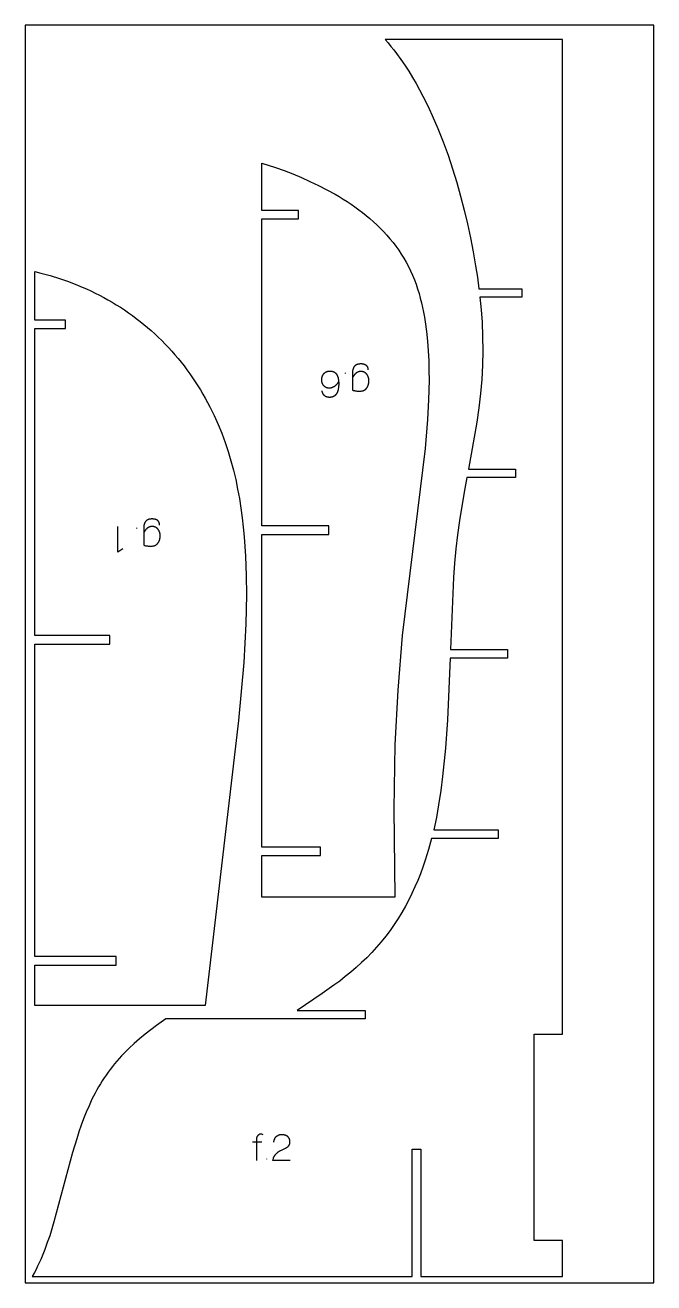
# Model space of a CAD drawing. Header units: millimetres. Extents: x 1718 to 33616, y 5029 to 7469.
# Drawn here: x 27478 to 28698, y 5029 to 7469 of the extents above; entities that cross this region are included whole.
import ezdxf

# ---------------------------------------------------------------- set-up
doc = ezdxf.new("R2010")
doc.units = ezdxf.units.MM
for name, color, linetype, true_color in [('ZZ_CORTE', 1, 'Continuous', 0xff0000), ('ZZ_GRABADO', 98, 'Continuous', 0x005600), ('ZZ_PANEL', 18, 'Continuous', 0x000000)]:
    doc.layers.add(name, color=color, linetype=linetype, true_color=true_color)

msp = doc.modelspace()

# ---------------------------------------------------------------- linework, layer by layer
at = {"layer": 'ZZ_CORTE'}
for points in [[(27491.9, 5041.4), (27721.9, 5041.4), (28229.6, 5041.4), (28229.6, 5288.4), (28246.1, 5288.4), (28246.1, 5041.4), (28291.1, 5041.4), (28521.1, 5041.4), (28521.1, 5111.4), (28466.1, 5111.4), (28466.1, 5511.4), (28521.1, 5511.4), (28521.1, 7441.4), (28177, 7441.4)], [(28177, 7441.4), (28182.7, 7434.7), (28188.3, 7427.9), (28193.7, 7421.1), (28199, 7414.1), (28207.2, 7402.9), (28215, 7391.4), (28222.6, 7379.8), (28229.9, 7368), (28236.9, 7356), (28243.7, 7343.9), (28250.2, 7331.6), (28256.5, 7319.2), (28262.5, 7306.7), (28268.4, 7294.1), (28279.4, 7268.6), (28289.6, 7242.8), (28299.1, 7216.7), (28307.8, 7190.4), (28316, 7164), (28323.5, 7137.3), (28330.5, 7110.6), (28336.8, 7083.7), (28342.6, 7056.7), (28347.9, 7029.6), (28352.5, 7002.4), (28355.9, 6980.2), (28358.8, 6957.9)], [(27827.8, 5567), (27497.1, 5567), (27497.1, 5645.6), (27655.3, 5645.6), (27655.3, 5662.1), (27497.1, 5662.1), (27497.1, 6268.5), (27642.8, 6268.5), (27642.8, 6285), (27497.1, 6285), (27497.1, 6880.7), (27556.6, 6880.7), (27556.6, 6897.2), (27497.1, 6897.2), (27497.1, 6991.1)], [(27497.1, 6991.1), (27508.7, 6988.2), (27526.8, 6983.3), (27544.8, 6977.7), (27562.5, 6971.6), (27580, 6964.8), (27588.7, 6961.2), (27597.3, 6957.4), (27605.8, 6953.5), (27614.2, 6949.4), (27622.6, 6945.2), (27630.9, 6940.8), (27639.1, 6936.3), (27647.2, 6931.6), (27655.3, 6926.8), (27663.2, 6921.8), (27671.1, 6916.7), (27678.8, 6911.4), (27686.5, 6905.9), (27694, 6900.4), (27701.4, 6894.6), (27708.7, 6888.7), (27715.9, 6882.7), (27723, 6876.6), (27730, 6870.3), (27736.8, 6863.9), (27743.5, 6857.3), (27750.1, 6850.6), (27756.5, 6843.8), (27762.8, 6836.9), (27769, 6829.8), (27775.1, 6822.6), (27781, 6815.4), (27786.8, 6808), (27792.4, 6800.5), (27797.9, 6792.9), (27803.3, 6785.2), (27808.5, 6777.4), (27813.5, 6769.5), (27818.5, 6761.5), (27823.3, 6753.4), (27827.9, 6745.3), (27832.4, 6737), (27836.7, 6728.7), (27845, 6711.9), (27852.7, 6694.7), (27859.8, 6677.4), (27866.3, 6659.8), (27872.3, 6642), (27877.7, 6624), (27882.5, 6605.9), (27886.9, 6587.6), (27890.7, 6569.3), (27894.1, 6550.8), (27897, 6532.3), (27899.5, 6513.7), (27901.7, 6495.1), (27903.5, 6476.5), (27906, 6439), (27907.4, 6401.6), (27907.8, 6364.1), (27906.6, 6307.8), (27902.5, 6232.8), (27892.4, 6120.5), (27827.8, 5567)], [(28358.8, 6957.9), (28441.9, 6957.9), (28441.9, 6941.4), (28360.7, 6941.4)], [(28360.7, 6941.4), (28363.1, 6917.1), (28364.9, 6892.7), (28366.1, 6865), (28366.5, 6837.3), (28366, 6809.6), (28364.5, 6781.9), (28362, 6754.3), (28358.8, 6726.7), (28354.9, 6699.3), (28338.5, 6607.9)], [(28335.4, 6591.4), (28330.1, 6562.9), (28321.1, 6508.1), (28317.4, 6480.6), (28314.2, 6453.1), (28311.7, 6425.4), (28309.7, 6397.8), (28303.6, 6257.9)], [(28338.5, 6607.9), (28430.2, 6607.9), (28430.2, 6591.4), (28335.4, 6591.4)], [(28303.6, 6257.9), (28414.1, 6257.9), (28414.1, 6241.4), (28303.1, 6241.4)], [(28303.1, 6241.4), (28297.7, 6121.5), (28293.9, 6066.5), (28288.5, 6011.5), (28285, 5984.1), (28280.8, 5956.8), (28276.4, 5932.3), (28271.2, 5907.9)], [(28271.2, 5907.9), (28396.1, 5907.9), (28396.1, 5891.4), (28267.1, 5891.4)], [(28267.1, 5891.4), (28261.3, 5870.2), (28254.7, 5849.1), (28250.2, 5836), (28245.4, 5823), (28240.2, 5810), (28234.8, 5797.3), (28228.9, 5784.6), (28222.8, 5772.1), (28216.3, 5759.8), (28209.4, 5747.7), (28202.1, 5735.8), (28194.5, 5724.2), (28186.4, 5712.8), (28178.1, 5701.7), (28169.3, 5690.9), (28160.2, 5680.3), (28150.8, 5670.1), (28141.1, 5660.1), (28131.1, 5650.5), (28120.8, 5641.2), (28110.3, 5632.1), (28099.6, 5623.3), (28088.7, 5614.8), (28077.6, 5606.5), (28055, 5590.5), (28006.1, 5557.9)], [(27751.6, 5541.4), (27733.1, 5528.4), (27722, 5520.1), (27711.1, 5511.6), (27700.4, 5502.8), (27690, 5493.8), (27680, 5484.4), (27675.1, 5479.5), (27670.2, 5474.6), (27665.5, 5469.6), (27660.9, 5464.5), (27656.4, 5459.4), (27652, 5454.1), (27647.7, 5448.8), (27643.5, 5443.4), (27639.4, 5437.9), (27635.5, 5432.3), (27631.7, 5426.7), (27627.9, 5421), (27624.3, 5415.2), (27620.9, 5409.3), (27617.5, 5403.4), (27614.3, 5397.4), (27611.1, 5391.4), (27608.1, 5385.3), (27602.4, 5372.9), (27597, 5360.4), (27591.9, 5347.7), (27587.1, 5334.9), (27582.6, 5321.9), (27578.4, 5308.8), (27570.5, 5282.4), (27534.3, 5147.5), (27526, 5120.7), (27521.4, 5107.3), (27516.5, 5094.1), (27511.3, 5080.9), (27508.5, 5074.4), (27505.7, 5068), (27502.6, 5061.6), (27499.5, 5055.3), (27496.2, 5049.1), (27491.9, 5041.4)], [(28006.1, 5557.9), (28138.3, 5557.9), (28138.3, 5541.4), (27981.6, 5541.4), (27751.6, 5541.4)]]:
    msp.add_lwpolyline(points, dxfattribs=at)
for points in [[(27937.6, 7201.7, 0), (27963.9, 7193.1, 0), (27980.9, 7187, 0), (27997.8, 7180.5, 0), (28014.5, 7173.5, 0), (28031.1, 7166.2, 0), (28047.5, 7158.3, 0), (28063.8, 7150, 0), (28079.7, 7141.1, 0), (28087.6, 7136.5, 0), (28095.4, 7131.7, 0), (28103.1, 7126.8, 0), (28110.7, 7121.7, 0), (28118.3, 7116.5, 0), (28125.7, 7111.1, 0), (28133, 7105.6, 0), (28140.2, 7099.8, 0), (28147.2, 7094, 0), (28154.2, 7087.9, 0), (28160.9, 7081.7, 0), (28167.6, 7075.3, 0), (28174, 7068.7, 0), (28180.3, 7061.9, 0), (28186.3, 7055, 0), (28192.2, 7047.8, 0), (28197.8, 7040.5, 0), (28203.2, 7032.9, 0), (28208.3, 7025.2, 0), (28213.2, 7017.3, 0), (28217.8, 7009.2, 0), (28222.2, 7001, 0), (28226.3, 6992.6, 0), (28230.1, 6984.1, 0), (28233.6, 6975.4, 0), (28236.9, 6966.7, 0), (28239.9, 6957.8, 0), (28242.7, 6948.8, 0), (28245.2, 6939.8, 0), (28247.5, 6930.7, 0), (28249.6, 6921.5, 0), (28251.5, 6912.3, 0), (28253.2, 6903, 0), (28254.7, 6893.7, 0), (28257.3, 6875, 0), (28259.2, 6856.2, 0), (28260.6, 6837.3, 0), (28261.5, 6818.3, 0), (28262, 6799.3, 0), (28262.1, 6780.3, 0), (28261.2, 6742.2, 0), (28259.2, 6704.3, 0), (28254.4, 6647.8, 0), (28210.3, 6285.1, 0), (28201.3, 6178.9, 0), (28195.8, 6072.8, 0), (28193.7, 5948.8, 0), (28195.9, 5777.2, 0)], [(28195.9, 5777.2, 0), (27937.6, 5777.2, 0), (27937.6, 5858.3, 0), (28051.3, 5858.3, 0), (28051.3, 5874.8, 0), (27937.6, 5874.8, 0), (27937.6, 6481.1, 0), (28067.5, 6481.1, 0), (28067.5, 6497.6, 0), (27937.6, 6497.6, 0), (27937.6, 7093.4, 0), (28009.1, 7093.4, 0), (28009.1, 7109.9, 0), (27937.6, 7109.9, 0), (27937.6, 7201.7, 0)]]:
    msp.add_polyline3d(points, dxfattribs=at)
at = {"layer": 'ZZ_GRABADO'}
for points in [[(28144.2, 6800.3), (28144.2, 6800.6), (28144.2, 6801), (28144.2, 6801.4), (28144.2, 6801.7), (28144.1, 6802.1), (28144.1, 6802.4), (28144, 6802.8), (28144, 6803.1), (28143.9, 6803.4), (28143.8, 6803.8), (28143.8, 6804.1), (28143.7, 6804.4), (28143.6, 6804.7), (28143.5, 6805), (28143.3, 6805.3), (28143.2, 6805.6), (28143.1, 6805.8), (28142.9, 6806.1), (28142.8, 6806.4), (28142.6, 6806.7), (28142.4, 6806.9), (28142.2, 6807.2), (28142.1, 6807.4), (28141.9, 6807.6), (28141.6, 6807.9), (28141.4, 6808.1), (28141.2, 6808.3), (28141, 6808.5), (28140.7, 6808.8), (28140.5, 6809), (28140.2, 6809.2), (28139.9, 6809.3), (28139.7, 6809.5), (28139.5, 6809.7), (28139.2, 6809.8), (28139, 6810), (28138.7, 6810.1), (28138.4, 6810.2), (28138.2, 6810.4), (28137.9, 6810.5), (28137.6, 6810.6), (28137.3, 6810.7), (28137.1, 6810.8), (28136.8, 6810.9), (28136.5, 6811), (28136.2, 6811.1), (28135.9, 6811.2), (28135.5, 6811.3), (28135.2, 6811.4), (28134.9, 6811.5), (28134.6, 6811.5), (28134.2, 6811.6), (28133.6, 6811.7), (28132.9, 6811.8), (28132.2, 6811.9), (28131.4, 6811.9), (28130.7, 6812), (28129.9, 6812), (28129.3, 6812), (28128.7, 6812), (28128.2, 6811.9), (28127.6, 6811.9), (28127.1, 6811.8), (28126.6, 6811.8), (28126, 6811.7), (28125.5, 6811.6), (28125, 6811.5), (28124.6, 6811.4), (28124.1, 6811.3), (28123.6, 6811.2), (28123.2, 6811.1), (28122.7, 6810.9), (28122.3, 6810.8), (28121.9, 6810.6), (28121.5, 6810.4), (28121.1, 6810.3), (28120.7, 6810.1), (28120.3, 6809.9), (28120, 6809.6), (28119.8, 6809.5), (28119.6, 6809.4), (28119.4, 6809.3), (28119.3, 6809.2), (28119.1, 6809.1), (28118.9, 6808.9), (28118.8, 6808.8), (28118.6, 6808.7), (28118.5, 6808.5), (28118.3, 6808.4), (28118.1, 6808.3), (28118, 6808.1), (28117.9, 6808), (28117.7, 6807.8), (28117.6, 6807.7), (28117.4, 6807.5), (28117.3, 6807.4), (28117.2, 6807.2), (28117, 6807.1), (28116.9, 6806.9), (28116.8, 6806.7), (28116.7, 6806.6), (28116.5, 6806.3), (28116.3, 6806), (28116.1, 6805.7), (28115.9, 6805.4), (28115.8, 6805), (28115.6, 6804.7), (28115.4, 6804.3), (28115.3, 6804), (28115.1, 6803.6), (28115, 6803.2), (28114.9, 6802.9), (28114.7, 6802.5), (28114.6, 6802.1), (28114.5, 6801.6), (28114.4, 6801.2), (28114.3, 6800.8), (28114.2, 6800.3), (28114.1, 6799.9), (28113.9, 6798.9), (28113.8, 6797.9), (28113.7, 6796.9), (28113.6, 6795.8), (28113.5, 6794.7), (28113.5, 6793.6), (28113.5, 6792.4)], [(28086.7, 6777.7), (28086.3, 6777.1), (28085.9, 6776.4), (28085.5, 6775.8), (28085.1, 6775.2), (28084.7, 6774.6), (28084.2, 6774), (28083.8, 6773.4), (28083.3, 6772.9), (28082.9, 6772.3), (28082.4, 6771.8), (28081.9, 6771.3), (28081.4, 6770.8), (28080.9, 6770.3), (28080.3, 6769.8), (28079.8, 6769.4), (28079.2, 6768.9), (28078.6, 6768.4), (28077.9, 6768), (28077.6, 6767.7), (28077.3, 6767.5), (28077, 6767.3), (28076.6, 6767.1), (28076.3, 6767), (28076, 6766.8), (28075.6, 6766.6), (28075.3, 6766.4), (28075, 6766.3), (28074.7, 6766.1), (28074.3, 6766), (28074, 6765.9), (28073.7, 6765.8), (28073.3, 6765.6), (28073, 6765.5), (28072.7, 6765.4), (28072.3, 6765.3), (28072, 6765.3), (28071.7, 6765.2), (28071.3, 6765.1), (28071, 6765.1), (28070.7, 6765), (28070.3, 6765), (28070, 6764.9), (28069.7, 6764.9), (28069.3, 6764.9), (28069, 6764.9), (28068.6, 6764.9), (28068.2, 6764.9), (28067.8, 6764.9), (28067.4, 6764.9), (28067, 6764.9), (28066.6, 6765), (28066.2, 6765), (28065.9, 6765.1), (28065.5, 6765.2), (28065.1, 6765.3), (28064.7, 6765.3), (28064.4, 6765.4), (28064, 6765.6), (28063.7, 6765.7), (28063.3, 6765.8), (28063, 6765.9), (28062.6, 6766.1), (28062.3, 6766.2), (28062, 6766.4), (28061.6, 6766.6), (28061.3, 6766.8), (28061, 6767), (28060.7, 6767.2), (28060.4, 6767.4), (28060.1, 6767.6), (28059.8, 6767.8), (28059.5, 6768.1), (28059.2, 6768.3), (28058.9, 6768.6), (28058.7, 6768.9), (28058.4, 6769.2), (28058.1, 6769.4), (28057.9, 6769.7), (28057.6, 6770), (28057.4, 6770.3), (28057.1, 6770.6), (28056.9, 6770.9), (28056.7, 6771.2), (28056.5, 6771.5), (28056.3, 6771.9), (28056.1, 6772.2), (28055.9, 6772.5), (28055.8, 6772.8), (28055.6, 6773.2), (28055.4, 6773.5), (28055.3, 6773.8), (28055.1, 6774.2), (28055, 6774.5), (28054.9, 6774.9), (28054.8, 6775.2), (28054.7, 6775.6), (28054.5, 6776), (28054.5, 6776.3), (28054.4, 6776.7), (28054.3, 6777.1), (28054.2, 6777.5), (28054.1, 6777.8), (28054.1, 6778.2), (28054, 6778.6), (28054, 6779), (28054, 6779.4), (28053.9, 6779.8), (28053.9, 6780.2), (28053.9, 6780.6), (28053.9, 6781.1), (28053.9, 6781.5), (28053.9, 6782), (28053.9, 6782.4), (28054, 6782.8), (28054, 6783.3), (28054, 6783.7), (28054.1, 6784.1), (28054.2, 6784.5), (28054.2, 6784.9), (28054.3, 6785.3), (28054.4, 6785.7), (28054.5, 6786.1), (28054.6, 6786.5), (28054.7, 6786.9), (28054.8, 6787.3), (28054.9, 6787.7), (28055.1, 6788), (28055.2, 6788.4), (28055.4, 6788.8), (28055.5, 6789.1), (28055.7, 6789.5), (28055.9, 6789.8), (28056.1, 6790.2), (28056.3, 6790.5), (28056.5, 6790.9), (28056.7, 6791.2), (28056.9, 6791.5), (28057.1, 6791.8), (28057.3, 6792.1), (28057.6, 6792.5), (28057.8, 6792.8), (28058.1, 6793.1), (28058.4, 6793.4), (28058.6, 6793.7), (28058.9, 6794), (28059.2, 6794.3), (28059.5, 6794.5), (28059.8, 6794.8), (28060.1, 6795), (28060.4, 6795.3), (28060.8, 6795.5), (28061.1, 6795.7), (28061.4, 6796), (28061.7, 6796.2), (28062.1, 6796.4), (28062.4, 6796.5), (28062.8, 6796.7), (28063.1, 6796.9), (28063.5, 6797), (28063.9, 6797.2), (28064.2, 6797.3), (28064.6, 6797.4), (28065, 6797.5), (28065.4, 6797.6), (28065.8, 6797.7), (28066.2, 6797.8), (28066.6, 6797.9), (28067, 6798), (28067.4, 6798), (28067.8, 6798.1), (28068.2, 6798.1), (28068.6, 6798.1), (28069.1, 6798.1), (28069.5, 6798.1), (28070.1, 6798.1), (28070.6, 6798.1), (28071.1, 6798.1), (28071.6, 6798), (28072.1, 6798), (28072.6, 6797.9), (28073.1, 6797.8), (28073.6, 6797.8), (28074.1, 6797.7), (28074.5, 6797.5), (28075, 6797.4), (28075.4, 6797.3), (28075.9, 6797.1), (28076.3, 6797), (28076.7, 6796.8), (28077.1, 6796.6), (28077.5, 6796.4), (28077.9, 6796.2), (28078.3, 6796), (28078.7, 6795.8), (28079.1, 6795.5), (28079.4, 6795.3), (28079.8, 6795), (28080.1, 6794.7), (28080.4, 6794.4), (28080.8, 6794.1), (28081.1, 6793.8), (28081.4, 6793.5), (28081.7, 6793.2), (28082, 6792.8), (28082.3, 6792.5), (28082.6, 6792.1), (28082.8, 6791.7), (28083.1, 6791.3), (28083.3, 6790.9), (28083.6, 6790.5), (28083.8, 6790), (28084, 6789.6), (28084.2, 6789.1), (28084.5, 6788.7), (28084.7, 6788.2), (28084.8, 6787.7), (28085, 6787.2), (28085.2, 6786.7), (28085.4, 6786.2), (28085.5, 6785.6), (28085.7, 6785.1), (28085.8, 6784.5), (28085.9, 6783.9), (28086.1, 6783.3), (28086.3, 6782.1), (28086.5, 6780.9), (28086.6, 6779.6), (28086.7, 6778.2), (28086.8, 6776.8), (28086.9, 6775.4), (28086.9, 6773.9), (28086.9, 6772.2), (28086.8, 6770.7), (28086.7, 6769.1), (28086.6, 6767.6), (28086.5, 6766.2), (28086.3, 6764.8), (28086, 6763.4), (28085.8, 6762.2), (28085.6, 6761.5), (28085.5, 6760.9), (28085.3, 6760.3), (28085.1, 6759.8), (28085, 6759.2), (28084.8, 6758.6), (28084.6, 6758.1), (28084.4, 6757.6), (28084.2, 6757), (28083.9, 6756.5), (28083.7, 6756), (28083.5, 6755.6), (28083.2, 6755.1), (28083, 6754.6), (28082.7, 6754.2), (28082.4, 6753.8), (28082.1, 6753.4), (28081.8, 6753), (28081.5, 6752.6), (28081.2, 6752.2), (28080.9, 6751.8), (28080.6, 6751.5), (28080.2, 6751.2), (28079.9, 6750.8), (28079.5, 6750.5), (28079.2, 6750.2), (28078.8, 6750), (28078.4, 6749.7), (28078, 6749.4), (28077.6, 6749.2), (28077.2, 6749), (28076.8, 6748.7), (28076.4, 6748.5), (28075.9, 6748.4), (28075.5, 6748.2), (28075, 6748), (28074.6, 6747.9), (28074.1, 6747.7), (28073.6, 6747.6), (28073.2, 6747.5), (28072.7, 6747.4), (28072.2, 6747.3), (28071.6, 6747.2), (28071.1, 6747.2), (28070.6, 6747.1), (28070.1, 6747.1), (28069.5, 6747.1), (28068.9, 6747.1), (28068.6, 6747.1), (28068.2, 6747.1), (28067.9, 6747.1), (28067.5, 6747.1), (28067.2, 6747.2), (28066.8, 6747.2), (28066.5, 6747.2), (28066.1, 6747.3), (28065.8, 6747.3), (28065.5, 6747.4), (28065.1, 6747.5), (28064.8, 6747.5), (28064.5, 6747.6), (28064.2, 6747.7), (28063.9, 6747.8), (28063.6, 6747.9), (28063.3, 6748), (28063, 6748.1), (28062.7, 6748.2), (28062.4, 6748.4), (28062.1, 6748.5), (28061.8, 6748.6), (28061.6, 6748.8), (28061.3, 6748.9), (28061, 6749.1), (28060.8, 6749.3), (28060.5, 6749.4), (28060.3, 6749.6), (28060, 6749.8), (28059.8, 6750), (28059.5, 6750.2), (28059.3, 6750.4), (28059.1, 6750.6), (28058.8, 6750.8), (28058.6, 6751), (28058.4, 6751.3), (28058.2, 6751.5), (28058, 6751.7), (28057.8, 6752), (28057.6, 6752.2), (28057.4, 6752.5), (28057.2, 6752.7), (28057.1, 6753), (28056.9, 6753.2), (28056.7, 6753.5), (28056.6, 6753.8), (28056.4, 6754), (28056.3, 6754.3), (28056.1, 6754.6), (28056, 6754.9), (28055.9, 6755.2), (28055.8, 6755.5), (28055.6, 6755.8), (28055.5, 6756.1), (28055.4, 6756.5), (28055.3, 6756.8), (28055.2, 6757.1), (28055.2, 6757.4), (28055.1, 6757.8), (28055, 6758.1), (28054.9, 6758.5), (28054.9, 6758.8), (28054.8, 6759.2), (28054.8, 6759.5)], [(28099.5, 6794.8), (28099.5, 6793.7)], [(28113.5, 6761.1), (28114.7, 6760.7), (28115.9, 6760.4), (28117.2, 6760.2), (28118.3, 6759.9), (28119.5, 6759.7), (28120.7, 6759.6), (28121.8, 6759.4), (28123, 6759.3), (28124.1, 6759.2), (28125.2, 6759.2), (28126.3, 6759.2), (28127.4, 6759.2), (28128.5, 6759.2), (28129.6, 6759.3), (28130.6, 6759.4), (28132, 6759.6), (28132.4, 6759.6), (28132.8, 6759.7), (28133.1, 6759.8), (28133.5, 6759.9), (28133.9, 6760), (28134.2, 6760.1), (28134.6, 6760.2), (28134.9, 6760.3), (28135.3, 6760.5), (28135.6, 6760.6), (28135.9, 6760.8), (28136.3, 6761), (28136.6, 6761.2), (28136.9, 6761.3), (28137.2, 6761.6), (28137.6, 6761.8), (28137.9, 6762), (28138.2, 6762.2), (28138.5, 6762.5), (28138.8, 6762.7), (28139.1, 6763), (28139.4, 6763.3), (28139.7, 6763.6), (28140, 6763.9), (28140.2, 6764.2), (28140.5, 6764.5), (28140.8, 6764.8), (28141.1, 6765.2), (28141.3, 6765.5), (28141.6, 6765.9), (28141.9, 6766.2), (28142.1, 6766.6), (28142.3, 6766.9), (28142.5, 6767.2), (28142.7, 6767.6), (28142.9, 6767.9), (28143.1, 6768.3), (28143.2, 6768.6), (28143.4, 6769), (28143.6, 6769.4), (28143.7, 6769.7), (28143.9, 6770.1), (28144, 6770.5), (28144.2, 6770.9), (28144.3, 6771.2), (28144.4, 6771.6), (28144.5, 6772), (28144.6, 6772.4), (28144.7, 6772.8), (28144.8, 6773.2), (28144.9, 6773.7), (28145, 6774.1), (28145.1, 6774.5), (28145.2, 6774.9), (28145.2, 6775.4), (28145.3, 6776.2), (28145.4, 6777.1), (28145.4, 6778), (28145.4, 6779), (28145.4, 6779.9), (28145.4, 6780.9), (28145.3, 6781.3), (28145.3, 6781.8), (28145.2, 6782.2), (28145.2, 6782.7), (28145.1, 6783.1), (28145.1, 6783.5), (28145, 6784), (28144.9, 6784.4), (28144.8, 6784.8), (28144.7, 6785.2), (28144.6, 6785.6), (28144.5, 6786), (28144.3, 6786.4), (28144.2, 6786.8), (28144, 6787.2), (28143.9, 6787.6), (28143.7, 6787.9), (28143.6, 6788.3), (28143.4, 6788.7), (28143.2, 6789), (28143, 6789.4), (28142.8, 6789.7), (28142.6, 6790.1), (28142.4, 6790.4), (28142.2, 6790.8), (28142, 6791.1), (28141.8, 6791.4), (28141.5, 6791.7), (28141.2, 6792.1), (28141, 6792.4), (28140.7, 6792.7), (28140.4, 6793), (28140.1, 6793.3), (28139.8, 6793.6), (28139.5, 6793.9), (28139.2, 6794.2), (28138.8, 6794.4), (28138.5, 6794.7), (28138.2, 6794.9), (28137.8, 6795.1), (28137.5, 6795.3), (28137.1, 6795.5), (28136.8, 6795.7), (28136.4, 6795.9), (28136.1, 6796.1), (28135.7, 6796.2), (28135.3, 6796.4), (28134.9, 6796.5), (28134.5, 6796.6), (28134.1, 6796.8), (28133.7, 6796.9), (28133.3, 6797), (28132.9, 6797), (28132.4, 6797.1), (28132, 6797.2), (28131.6, 6797.2), (28131.1, 6797.3), (28130.7, 6797.3), (28130.2, 6797.3), (28129.8, 6797.3), (28129.5, 6797.3), (28129.1, 6797.3), (28128.8, 6797.3), (28128.5, 6797.3), (28128.2, 6797.2), (28127.9, 6797.2), (28127.6, 6797.1), (28127.3, 6797.1), (28127, 6797.1), (28126.7, 6797), (28126.4, 6796.9), (28126.1, 6796.9), (28125.9, 6796.8), (28125.6, 6796.7), (28125.3, 6796.6), (28125, 6796.5), (28124.7, 6796.4), (28124.4, 6796.3), (28124.2, 6796.2), (28123.9, 6796.1), (28123.6, 6796), (28123.3, 6795.8), (28123.1, 6795.7), (28122.8, 6795.5), (28122.5, 6795.4), (28122.3, 6795.2), (28122, 6795.1), (28121.7, 6794.9), (28121.5, 6794.7), (28121.2, 6794.6), (28120.9, 6794.4), (28120.7, 6794.2), (28120.4, 6794), (28120.2, 6793.8), (28119.9, 6793.6), (28119.7, 6793.3), (28119.2, 6792.9), (28118.7, 6792.4), (28118.2, 6791.9), (28117.8, 6791.4), (28117.3, 6790.8), (28116.9, 6790.3), (28116.4, 6789.7), (28116, 6789), (28115.5, 6788.4), (28115.1, 6787.7), (28114.7, 6787), (28114.3, 6786.3), (28113.9, 6785.6), (28113.5, 6784.8)], [(28113.5, 6792.4), (28113.5, 6761.1)], [(27667.8, 6453), (27658.4, 6446.6), (27658.4, 6496.6)], [(27694.4, 6494), (27694.4, 6493)], [(27739.1, 6499.5), (27739.1, 6499.9), (27739.1, 6500.3), (27739.1, 6500.6), (27739.1, 6501), (27739.1, 6501.4), (27739, 6501.7), (27739, 6502), (27738.9, 6502.4), (27738.9, 6502.7), (27738.8, 6503), (27738.7, 6503.3), (27738.6, 6503.7), (27738.5, 6504), (27738.4, 6504.3), (27738.3, 6504.5), (27738.1, 6504.8), (27738, 6505.1), (27737.8, 6505.4), (27737.7, 6505.7), (27737.5, 6505.9), (27737.4, 6506.2), (27737.2, 6506.4), (27737, 6506.7), (27736.8, 6506.9), (27736.6, 6507.1), (27736.4, 6507.4), (27736.1, 6507.6), (27735.9, 6507.8), (27735.7, 6508), (27735.4, 6508.2), (27735.1, 6508.4), (27734.9, 6508.6), (27734.6, 6508.8), (27734.4, 6508.9), (27734.1, 6509.1), (27733.9, 6509.2), (27733.6, 6509.4), (27733.4, 6509.5), (27733.1, 6509.6), (27732.8, 6509.8), (27732.6, 6509.9), (27732.3, 6510), (27732, 6510.1), (27731.7, 6510.2), (27731.4, 6510.3), (27731.1, 6510.4), (27730.8, 6510.5), (27730.5, 6510.6), (27730.2, 6510.7), (27729.8, 6510.7), (27729.5, 6510.8), (27729.2, 6510.9), (27728.5, 6511), (27727.8, 6511.1), (27727.1, 6511.1), (27726.3, 6511.2), (27725.6, 6511.2), (27724.8, 6511.2), (27724.2, 6511.2), (27723.7, 6511.2), (27723.1, 6511.2), (27722.6, 6511.2), (27722, 6511.1), (27721.5, 6511), (27721, 6511), (27720.5, 6510.9), (27720, 6510.8), (27719.5, 6510.7), (27719, 6510.6), (27718.6, 6510.5), (27718.1, 6510.3), (27717.7, 6510.2), (27717.2, 6510), (27716.8, 6509.9), (27716.4, 6509.7), (27716, 6509.5), (27715.6, 6509.3), (27715.3, 6509.1), (27714.9, 6508.9), (27714.7, 6508.8), (27714.5, 6508.7), (27714.4, 6508.6), (27714.2, 6508.4), (27714, 6508.3), (27713.9, 6508.2), (27713.7, 6508.1), (27713.5, 6507.9), (27713.4, 6507.8), (27713.2, 6507.7), (27713.1, 6507.5), (27712.9, 6507.4), (27712.8, 6507.2), (27712.6, 6507.1), (27712.5, 6506.9), (27712.4, 6506.8), (27712.2, 6506.6), (27712.1, 6506.5), (27712, 6506.3), (27711.8, 6506.2), (27711.7, 6506), (27711.6, 6505.8), (27711.4, 6505.5), (27711.2, 6505.2), (27711, 6504.9), (27710.8, 6504.6), (27710.7, 6504.3), (27710.5, 6504), (27710.4, 6503.6), (27710.2, 6503.3), (27710.1, 6502.9), (27709.9, 6502.5), (27709.8, 6502.1), (27709.7, 6501.7), (27709.5, 6501.3), (27709.4, 6500.9), (27709.3, 6500.5), (27709.2, 6500), (27709.1, 6499.6), (27709, 6499.1), (27708.9, 6498.2), (27708.7, 6497.2), (27708.6, 6496.2), (27708.5, 6495.1), (27708.5, 6494), (27708.4, 6492.8), (27708.4, 6491.6)], [(27708.4, 6460.3), (27709.7, 6460), (27710.9, 6459.7), (27712.1, 6459.4), (27713.3, 6459.2), (27714.5, 6459), (27715.6, 6458.8), (27716.8, 6458.7), (27717.9, 6458.6), (27719, 6458.5), (27720.2, 6458.5), (27721.3, 6458.4), (27722.3, 6458.4), (27723.4, 6458.5), (27724.5, 6458.6), (27725.5, 6458.7), (27726.9, 6458.8), (27727.3, 6458.9), (27727.7, 6459), (27728.1, 6459.1), (27728.4, 6459.1), (27728.8, 6459.2), (27729.1, 6459.4), (27729.5, 6459.5), (27729.8, 6459.6), (27730.2, 6459.7), (27730.5, 6459.9), (27730.9, 6460.1), (27731.2, 6460.2), (27731.5, 6460.4), (27731.8, 6460.6), (27732.2, 6460.8), (27732.5, 6461), (27732.8, 6461.3), (27733.1, 6461.5), (27733.4, 6461.7), (27733.7, 6462), (27734, 6462.3), (27734.3, 6462.5), (27734.6, 6462.8), (27734.9, 6463.1), (27735.2, 6463.4), (27735.4, 6463.8), (27735.7, 6464.1), (27736, 6464.4), (27736.3, 6464.8), (27736.5, 6465.1), (27736.8, 6465.5), (27737, 6465.8), (27737.2, 6466.2), (27737.4, 6466.5), (27737.6, 6466.8), (27737.8, 6467.2), (27738, 6467.5), (27738.2, 6467.9), (27738.3, 6468.3), (27738.5, 6468.6), (27738.7, 6469), (27738.8, 6469.4), (27739, 6469.7), (27739.1, 6470.1), (27739.2, 6470.5), (27739.4, 6470.9), (27739.5, 6471.3), (27739.6, 6471.7), (27739.7, 6472.1), (27739.8, 6472.5), (27739.9, 6472.9), (27739.9, 6473.3), (27740, 6473.8), (27740.1, 6474.2), (27740.1, 6474.6), (27740.2, 6475.5), (27740.3, 6476.4), (27740.3, 6477.3), (27740.4, 6478.2), (27740.3, 6479.2), (27740.3, 6480.1), (27740.3, 6480.6), (27740.2, 6481), (27740.2, 6481.5), (27740.1, 6481.9), (27740.1, 6482.4), (27740, 6482.8), (27739.9, 6483.2), (27739.8, 6483.6), (27739.7, 6484.1), (27739.6, 6484.5), (27739.5, 6484.9), (27739.4, 6485.3), (27739.3, 6485.7), (27739.1, 6486.1), (27739, 6486.4), (27738.8, 6486.8), (27738.7, 6487.2), (27738.5, 6487.6), (27738.3, 6487.9), (27738.2, 6488.3), (27738, 6488.7), (27737.8, 6489), (27737.6, 6489.4), (27737.4, 6489.7), (27737.1, 6490), (27736.9, 6490.4), (27736.7, 6490.7), (27736.4, 6491), (27736.2, 6491.3), (27735.9, 6491.7), (27735.6, 6492), (27735.3, 6492.3), (27735, 6492.6), (27734.7, 6492.9), (27734.4, 6493.2), (27734.1, 6493.4), (27733.8, 6493.7), (27733.4, 6493.9), (27733.1, 6494.2), (27732.8, 6494.4), (27732.4, 6494.6), (27732.1, 6494.8), (27731.7, 6495), (27731.4, 6495.2), (27731, 6495.3), (27730.6, 6495.5), (27730.2, 6495.6), (27729.8, 6495.8), (27729.4, 6495.9), (27729, 6496), (27728.6, 6496.1), (27728.2, 6496.2), (27727.8, 6496.3), (27727.4, 6496.4), (27726.9, 6496.4), (27726.5, 6496.5), (27726.1, 6496.5), (27725.6, 6496.5), (27725.2, 6496.6), (27724.7, 6496.6), (27724.4, 6496.6), (27724.1, 6496.6), (27723.8, 6496.5), (27723.5, 6496.5), (27723.2, 6496.5), (27722.9, 6496.5), (27722.6, 6496.4), (27722.3, 6496.4), (27722, 6496.3), (27721.7, 6496.3), (27721.4, 6496.2), (27721.1, 6496.1), (27720.8, 6496), (27720.5, 6496), (27720.2, 6495.9), (27719.9, 6495.8), (27719.6, 6495.7), (27719.4, 6495.6), (27719.1, 6495.5), (27718.8, 6495.3), (27718.5, 6495.2), (27718.3, 6495.1), (27718, 6494.9), (27717.7, 6494.8), (27717.4, 6494.7), (27717.2, 6494.5), (27716.9, 6494.3), (27716.7, 6494.2), (27716.4, 6494), (27716.1, 6493.8), (27715.9, 6493.6), (27715.6, 6493.4), (27715.4, 6493.2), (27715.1, 6493), (27714.9, 6492.8), (27714.6, 6492.6), (27714.1, 6492.2), (27713.6, 6491.7), (27713.2, 6491.2), (27712.7, 6490.7), (27712.2, 6490.1), (27711.8, 6489.5), (27711.3, 6488.9), (27710.9, 6488.3), (27710.5, 6487.7), (27710, 6487), (27709.6, 6486.3), (27709.2, 6485.6), (27708.8, 6484.8), (27708.4, 6484.1)], [(27708.4, 6491.6), (27708.4, 6460.3)], [(27919.5, 5302.6), (27937.8, 5302.6)], [(27940.4, 5316.7), (27937.4, 5317.6), (27937, 5317.7), (27936.6, 5317.8), (27936.5, 5317.8), (27936.3, 5317.8), (27936.3, 5317.8), (27936.3, 5317.8), (27936.2, 5317.9), (27936.2, 5317.9), (27936.2, 5317.9), (27936.2, 5317.9), (27936.2, 5317.9), (27936, 5317.9), (27935.8, 5317.8), (27935.6, 5317.8), (27935.4, 5317.8), (27935.2, 5317.8), (27935, 5317.8), (27934.8, 5317.7), (27934.6, 5317.7), (27934.4, 5317.7), (27934.2, 5317.6), (27934, 5317.6), (27933.8, 5317.5), (27933.6, 5317.4), (27933.4, 5317.4), (27933.3, 5317.3), (27933.1, 5317.2), (27932.9, 5317.1), (27932.7, 5317.1), (27932.5, 5317), (27932.3, 5316.9), (27932.2, 5316.8), (27932, 5316.7), (27931.8, 5316.5), (27931.6, 5316.4), (27931.4, 5316.3), (27931.3, 5316.2), (27931.1, 5316), (27930.9, 5315.9), (27930.7, 5315.8), (27930.6, 5315.6), (27930.4, 5315.5), (27930.2, 5315.3), (27930, 5315.2), (27929.9, 5315), (27929.7, 5314.8), (27929.6, 5314.7), (27929.4, 5314.5), (27929.3, 5314.3), (27929.1, 5314.2), (27929, 5314), (27928.9, 5313.8), (27928.8, 5313.7), (27928.6, 5313.5), (27928.5, 5313.3), (27928.4, 5313.1), (27928.3, 5313), (27928.2, 5312.8), (27928.1, 5312.6), (27928.1, 5312.4), (27928, 5312.3), (27927.9, 5312.1), (27927.8, 5311.9), (27927.8, 5311.7), (27927.7, 5311.5), (27927.7, 5311.3), (27927.6, 5311.1), (27927.6, 5311), (27927.6, 5310.8), (27927.5, 5310.6), (27927.5, 5310.4), (27927.5, 5310.2), (27927.5, 5310), (27927.5, 5309.8), (27927.5, 5309.6)], [(27927.5, 5309.6), (27927.5, 5266.4)], [(27959.2, 5266.4), (27959.2, 5266.4), (27959.2, 5266.5), (27959.2, 5266.5), (27959.2, 5266.5), (27959.2, 5266.5), (27959.2, 5266.5), (27959.2, 5266.5), (27959.2, 5266.5), (27959.2, 5266.5), (27959.2, 5266.5), (27959.2, 5266.5), (27959.2, 5266.5), (27959.2, 5266.5), (27959.2, 5266.5), (27959.2, 5266.6), (27959.3, 5266.6), (27959.3, 5266.6), (27959.3, 5266.6), (27959.3, 5266.6), (27959.3, 5266.7), (27959.3, 5266.7), (27959.3, 5266.7), (27959.3, 5266.7), (27959.3, 5266.8), (27959.3, 5266.8), (27959.3, 5266.8), (27959.3, 5266.9), (27959.3, 5266.9), (27959.3, 5267), (27959.4, 5267.1), (27959.4, 5267.2), (27959.4, 5267.2), (27959.4, 5267.3), (27959.4, 5267.4), (27959.4, 5267.4), (27959.4, 5267.5), (27959.4, 5267.5), (27959.4, 5267.6), (27959.4, 5267.8), (27959.4, 5267.9), (27959.4, 5268.1), (27959.5, 5268.4), (27959.7, 5269.3), (27960, 5270.3), (27960, 5270.6), (27960.1, 5270.9), (27960.2, 5271.2), (27960.3, 5271.5), (27960.4, 5271.8), (27960.5, 5272.1), (27960.6, 5272.4), (27960.8, 5272.7), (27960.9, 5273), (27961, 5273.2), (27961.2, 5273.5), (27961.3, 5273.8), (27961.6, 5274.4), (27962, 5274.9), (27962.3, 5275.5), (27962.7, 5276.1), (27963.1, 5276.7), (27963.5, 5277.3), (27964, 5277.9), (27964.5, 5278.5), (27965, 5279.1), (27965.6, 5279.7), (27966.2, 5280.3), (27966.7, 5280.9), (27967.3, 5281.4), (27967.8, 5282), (27968.4, 5282.4), (27968.9, 5282.9), (27969.5, 5283.3), (27969.8, 5283.5), (27970, 5283.7), (27971.1, 5284.4), (27971.6, 5284.7), (27972.1, 5285), (27972.6, 5285.3), (27973, 5285.5), (27973.5, 5285.8), (27973.9, 5286), (27976, 5286.8), (27978.5, 5287.9), (27979.9, 5288.5), (27981.3, 5289.1), (27982.6, 5289.7), (27983.9, 5290.4), (27984.5, 5290.8), (27985.1, 5291.1), (27985.7, 5291.5), (27986.3, 5291.9), (27986.9, 5292.4), (27987.5, 5292.8), (27988, 5293.3), (27988.6, 5293.8), (27988.9, 5294), (27989.1, 5294.3), (27989.4, 5294.5), (27989.6, 5294.8), (27989.8, 5295.1), (27990, 5295.3), (27990.2, 5295.6), (27990.4, 5295.8), (27990.6, 5296.1), (27990.8, 5296.4), (27990.9, 5296.7), (27991.1, 5296.9), (27991.2, 5297.2), (27991.3, 5297.3), (27991.3, 5297.5), (27991.4, 5297.6), (27991.4, 5297.8), (27991.5, 5297.9), (27991.5, 5298), (27991.6, 5298.3), (27991.7, 5298.6), (27991.8, 5298.9), (27991.9, 5299.2), (27992, 5299.5), (27992, 5299.8), (27992.1, 5300.1), (27992.1, 5300.4), (27992.2, 5300.7), (27992.2, 5301.1), (27992.2, 5301.4), (27992.3, 5301.7), (27992.3, 5302), (27992.3, 5302.4), (27992.3, 5302.7), (27992.3, 5303.1), (27992.3, 5303.4), (27992.3, 5303.8), (27992.3, 5304.1), (27992.3, 5304.4), (27992.2, 5304.8), (27992.2, 5305.1), (27992.1, 5305.4), (27992.1, 5305.8), (27992, 5306.1), (27991.9, 5306.4), (27991.8, 5306.8), (27991.7, 5307.1), (27991.6, 5307.4), (27991.5, 5307.7), (27991.4, 5308), (27991.3, 5308.4), (27991.1, 5308.7), (27991, 5309), (27990.8, 5309.3), (27990.7, 5309.6), (27990.5, 5309.9), (27990.3, 5310.2), (27990.1, 5310.4), (27990, 5310.7), (27989.7, 5311), (27989.5, 5311.3), (27989.3, 5311.5), (27989.1, 5311.8), (27988.8, 5312), (27988.6, 5312.3), (27988.3, 5312.5), (27988.1, 5312.8), (27987.8, 5313), (27987.5, 5313.2), (27987.3, 5313.5), (27987, 5313.7), (27986.7, 5313.9), (27986.4, 5314.1), (27986.2, 5314.2), (27985.9, 5314.4), (27985.6, 5314.6), (27985.3, 5314.7), (27985.1, 5314.9), (27984.8, 5315), (27984.5, 5315.1), (27984.2, 5315.3), (27983.9, 5315.4), (27983.7, 5315.5), (27983.1, 5315.7), (27982.5, 5315.8), (27981.9, 5316), (27981.3, 5316.1), (27980.7, 5316.2), (27980.1, 5316.4), (27979.5, 5316.4), (27978.9, 5316.5), (27978.2, 5316.6), (27977.6, 5316.6), (27977, 5316.6), (27976.4, 5316.7), (27975.8, 5316.6), (27975.2, 5316.6), (27974.6, 5316.6), (27974, 5316.5), (27973.7, 5316.5), (27973.4, 5316.4), (27973.1, 5316.4), (27972.8, 5316.3), (27972.5, 5316.3), (27972.2, 5316.2), (27971.9, 5316.1), (27971.6, 5316), (27971.3, 5315.9), (27971, 5315.8), (27970.7, 5315.7), (27970.4, 5315.6), (27970.1, 5315.5), (27969.8, 5315.3), (27969.5, 5315.2), (27969.2, 5315), (27968.5, 5314.7), (27967.9, 5314.4), (27967.4, 5314.1), (27966.8, 5313.8), (27966.3, 5313.4), (27965.8, 5313.1), (27965.6, 5312.9), (27965.4, 5312.7), (27965.1, 5312.5), (27964.9, 5312.3), (27964.7, 5312.2), (27964.5, 5312), (27964.3, 5311.8), (27964.1, 5311.6), (27963.9, 5311.4), (27963.7, 5311.1), (27963.5, 5310.9), (27963.3, 5310.7), (27963.2, 5310.4), (27963, 5310.2), (27962.8, 5310), (27962.7, 5309.7), (27962.5, 5309.4), (27962.4, 5309.2), (27962.3, 5308.9), (27962.1, 5308.6), (27962, 5308.3), (27961.9, 5308), (27961.7, 5307.7), (27961.6, 5307.4), (27961.5, 5307), (27961.4, 5306.7), (27961.2, 5305.9), (27961, 5305.1), (27960.8, 5304.2), (27960.6, 5303.2), (27960.4, 5302.2)], [(27947.3, 5269), (27947.3, 5270)], [(27992.7, 5266.4), (27959.2, 5266.4)]]:
    msp.add_lwpolyline(points, dxfattribs=at)
at = {"layer": 'ZZ_PANEL'}
msp.add_lwpolyline([(27478.4, 5029.2), (28698.4, 5029.2), (28698.4, 7469.2), (27478.4, 7469.2)], close=True, dxfattribs=at)

doc.saveas('drawing.dxf')
